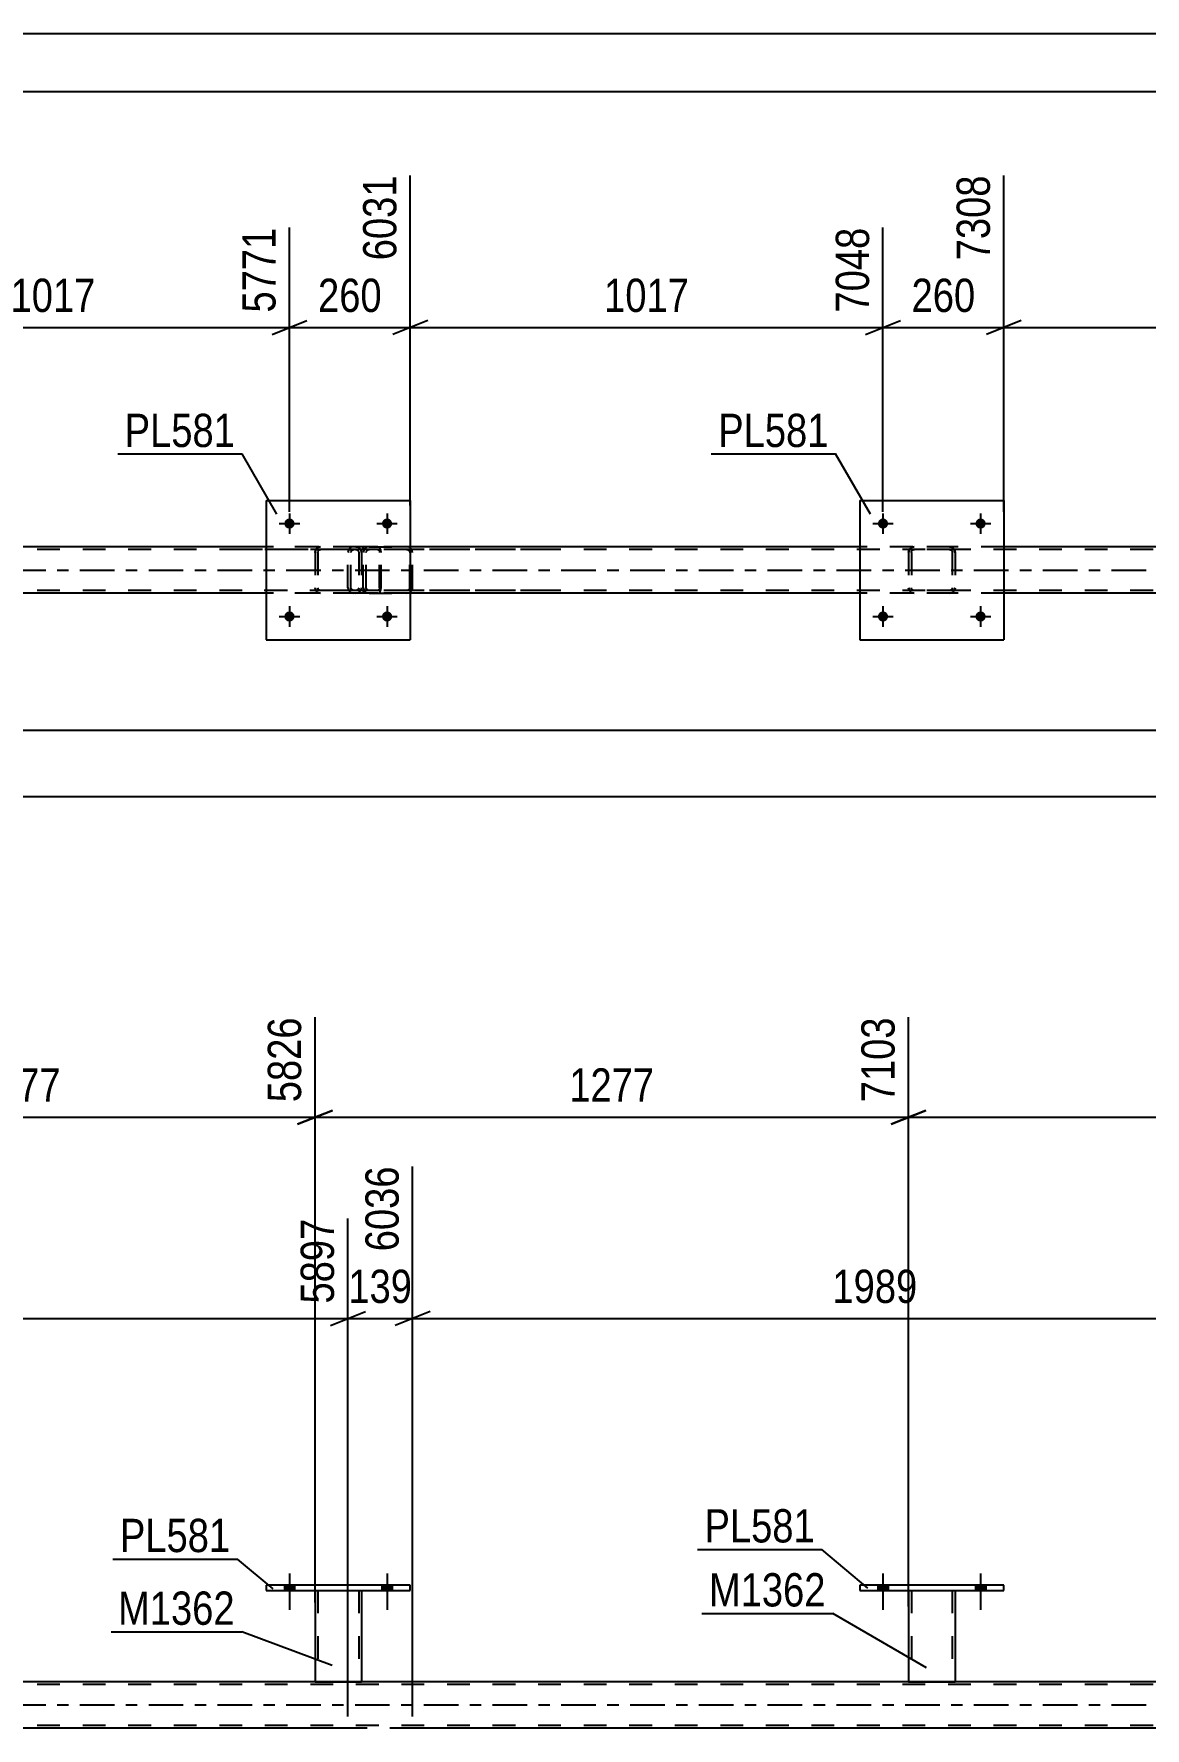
# Model space of a CAD drawing. Header units: millimetres. Extents: x 0 to 841, y 0 to 594.
# Drawn here: x 247.3 to 342.9, y 448.1 to 594 of the extents above; entities that cross this region are included whole.
import ezdxf

# ---------------------------------------------------------------- set-up
doc = ezdxf.new("R2010")
doc.units = ezdxf.units.MM
doc.linetypes.add('DXK_LINE_DOT2', pattern=[3.9198, 1.9599, -1.9599])
doc.linetypes.add('DXK_LINE_DOT3', pattern=[5.9187, 2.979, -0.9799, 0.9799, -0.9799])
doc.styles.add('Arial Narrow', font='ARIALN.TTF', dxfattribs={"height": 0.2})

# ---------------------------------------------------------------- blocks, each defined once
blk = doc.blocks.new('Unknown-275727292-1135 - 18137')
at = {"color": 5, "linetype": 'Continuous'}
for p, q in [((841, 594), (0, 594)), ((836, 589), (5, 589))]:
    blk.add_line(p, q, dxfattribs=at)
blk = doc.blocks.new('Part-275727292-2548 - 2500')
at = {"color": 7, "linetype": 'DXK_LINE_DOT2'}
for p, q in [((322.53, 549.36), (322.57, 549.55)), ((322.57, 549.55), (322.53, 549.36)), ((322.53, 549.36), (322.53, 546.32)), ((322.77, 549.36), (322.79, 549.45)), ((322.77, 549.36), (322.77, 546.32)), ((322.79, 549.45), (322.84, 549.53)), ((322.83, 549.8), (323.01, 549.84)), ((323.01, 549.84), (322.83, 549.8)), ((322.84, 549.53), (322.92, 549.58)), ((322.92, 549.58), (323.01, 549.6)), ((326.05, 549.84), (323.01, 549.84)), ((326.05, 549.6), (323.01, 549.6)), ((326.05, 549.84), (326.23, 549.8)), ((326.23, 549.8), (326.05, 549.84)), ((326.05, 549.6), (326.14, 549.58)), ((326.14, 549.58), (326.22, 549.53)), ((326.22, 549.53), (326.27, 549.45)), ((326.27, 549.45), (326.29, 549.36)), ((326.29, 549.36), (326.29, 546.32)), ((326.49, 549.55), (326.53, 549.36)), ((326.53, 549.36), (326.49, 549.55)), ((326.53, 549.36), (326.53, 546.32)), ((322.57, 546.14), (322.53, 546.32)), ((322.53, 546.32), (322.57, 546.14)), ((322.79, 546.23), (322.77, 546.32)), ((322.84, 546.15), (322.79, 546.23)), ((323.01, 545.84), (322.83, 545.88)), ((322.83, 545.88), (323.01, 545.84)), ((322.92, 546.1), (322.84, 546.15)), ((323.01, 546.08), (322.92, 546.1)), ((326.05, 546.08), (323.01, 546.08)), ((326.05, 545.84), (323.01, 545.84)), ((326.14, 546.1), (326.05, 546.08)), ((326.23, 545.88), (326.05, 545.84)), ((326.05, 545.84), (326.23, 545.88)), ((326.22, 546.15), (326.14, 546.1)), ((326.27, 546.23), (326.22, 546.15)), ((326.29, 546.32), (326.27, 546.23)), ((326.53, 546.32), (326.49, 546.14)), ((326.49, 546.14), (326.53, 546.32))]:
    blk.add_line(p, q, dxfattribs=at)
at = {"color": 7, "linetype": 'DXK_LINE_DOT3'}
blk.add_line((324.53, 547.84), (324.53, 547.84), dxfattribs=at)
at = {"color": 7, "linetype": 'DXK_LINE_DOT2'}
for centre, start, end in [((323.01, 549.36), 112.5, 157.5), ((323.01, 549.36), 112.5, 157.5), ((326.05, 549.36), 22.5, 67.5), ((326.05, 549.36), 22.5, 67.5), ((323.01, 546.32), 202.5, 247.5), ((323.01, 546.32), 202.5, 247.5), ((326.05, 546.32), 292.5, 337.5), ((326.05, 546.32), 292.5, 337.5)]:
    blk.add_arc(centre, 0.48, start, end, dxfattribs=at)
blk = doc.blocks.new('Bolt-275727292-2518 - 2500')
at = {"linetype": 'Continuous'}
for points in [[(320.77, 551.84, -1), (319.89, 551.84, -1)], [(329.17, 551.84, -1), (328.29, 551.84, -1)]]:
    blk.add_hatch(color=1, dxfattribs=at).paths.add_polyline_path(points)
at = {"color": 1, "linetype": 'Continuous'}
for p, q in [((319.45, 551.84), (321.21, 551.84)), ((320.33, 552.72), (320.33, 550.96)), ((327.85, 551.84), (329.61, 551.84)), ((328.73, 552.72), (328.73, 550.96))]:
    blk.add_line(p, q, dxfattribs=at)
blk = doc.blocks.new('Bolt-275727292-2519 - 2500')
at = {"linetype": 'Continuous'}
for points in [[(320.77, 543.84, -1), (319.89, 543.84, -1)], [(329.17, 543.84, -1), (328.29, 543.84, -1)]]:
    blk.add_hatch(color=1, dxfattribs=at).paths.add_polyline_path(points)
at = {"color": 1, "linetype": 'Continuous'}
for p, q in [((320.33, 544.72), (320.33, 542.96)), ((328.73, 544.72), (328.73, 542.96)), ((319.45, 543.84), (321.21, 543.84)), ((327.85, 543.84), (329.61, 543.84))]:
    blk.add_line(p, q, dxfattribs=at)
blk = doc.blocks.new('Bolt-275727292-2520 - 2500')
at = {"linetype": 'Continuous'}
for points in [[(269.69, 551.84, -1), (268.81, 551.84, -1)], [(278.09, 551.84, -1), (277.21, 551.84, -1)]]:
    blk.add_hatch(color=1, dxfattribs=at).paths.add_polyline_path(points)
at = {"color": 1, "linetype": 'Continuous'}
for p, q in [((268.37, 551.84), (270.13, 551.84)), ((269.25, 552.72), (269.25, 550.96)), ((276.77, 551.84), (278.53, 551.84)), ((277.65, 552.72), (277.65, 550.96))]:
    blk.add_line(p, q, dxfattribs=at)
blk = doc.blocks.new('Bolt-275727292-2521 - 2500')
at = {"linetype": 'Continuous'}
for points in [[(269.69, 543.84, -1), (268.81, 543.84, -1)], [(278.09, 543.84, -1), (277.21, 543.84, -1)]]:
    blk.add_hatch(color=1, dxfattribs=at).paths.add_polyline_path(points)
at = {"color": 1, "linetype": 'Continuous'}
for p, q in [((269.25, 544.72), (269.25, 542.96)), ((277.65, 544.72), (277.65, 542.96)), ((268.37, 543.84), (270.13, 543.84)), ((276.77, 543.84), (278.53, 543.84))]:
    blk.add_line(p, q, dxfattribs=at)
blk = doc.blocks.new('Part-275727292-2609 - 2500')
at = {"color": 7, "linetype": 'DXK_LINE_DOT2'}
for p, q in [((275.64, 549.55), (275.6, 549.36)), ((275.6, 546.32), (275.6, 549.36)), ((275.85, 549.36), (275.87, 549.45)), ((275.85, 546.32), (275.85, 549.36)), ((275.87, 549.45), (275.93, 549.53)), ((276.11, 549.84), (275.91, 549.8)), ((275.93, 549.53), (276.01, 549.58)), ((276.01, 549.58), (276.11, 549.6)), ((276.11, 549.84), (279.34, 549.84)), ((291.1, 549.84), (276.11, 549.84)), ((291.1, 549.6), (276.11, 549.6)), ((279.54, 549.8), (279.34, 549.84)), ((279.34, 549.6), (279.44, 549.58)), ((279.44, 549.58), (279.52, 549.53)), ((279.52, 549.53), (279.58, 549.45)), ((279.58, 549.45), (279.6, 549.36)), ((279.6, 546.32), (279.6, 549.36)), ((279.82, 549.53), (279.81, 549.55)), ((279.85, 549.36), (279.82, 549.53)), ((279.85, 546.32), (279.85, 549.36)), ((275.6, 546.32), (275.64, 546.14)), ((275.87, 546.23), (275.85, 546.32)), ((275.93, 546.15), (275.87, 546.23)), ((275.91, 545.88), (276.11, 545.84)), ((276.01, 546.1), (275.93, 546.15)), ((276.11, 546.08), (276.01, 546.1)), ((291.1, 546.08), (276.11, 546.08)), ((276.11, 545.84), (279.34, 545.84)), ((291.1, 545.84), (276.11, 545.84)), ((279.44, 546.1), (279.34, 546.08)), ((279.34, 545.84), (279.54, 545.88)), ((279.52, 546.15), (279.44, 546.1)), ((279.58, 546.23), (279.52, 546.15)), ((279.6, 546.32), (279.58, 546.23)), ((279.81, 546.14), (279.83, 546.23)), ((279.83, 546.23), (279.85, 546.32))]:
    blk.add_line(p, q, dxfattribs=at)
for centre, start, end in [((276.09, 549.34), 110.7583, 155.68), ((279.36, 549.34), 24.32, 69.2417), ((276.09, 546.34), 204.32, 249.2417), ((279.36, 546.34), 290.7583, 335.68)]:
    blk.add_arc(centre, 0.496, start, end, dxfattribs=at)
blk = doc.blocks.new('Part-275727292-2677 - 2500')
at = {"color": 7, "linetype": 'DXK_LINE_DOT2'}
for p, q in [((275.6, 549.84), (264.72, 549.84)), ((274.78, 549.6), (264.72, 549.6)), ((274.32, 549.55), (274.28, 549.36)), ((274.28, 546.32), (274.28, 549.36)), ((276.87, 549.6), (274.36, 549.6)), ((274.53, 549.36), (274.55, 549.45)), ((274.53, 546.32), (274.53, 549.36)), ((274.55, 549.45), (274.6, 549.53)), ((274.78, 549.84), (274.59, 549.8)), ((274.6, 549.53), (274.69, 549.58)), ((274.69, 549.58), (274.78, 549.6)), ((276.87, 549.84), (274.78, 549.84)), ((275.6, 549.6), (275.6, 549.84)), ((276.98, 549.8), (276.87, 549.84)), ((276.87, 549.6), (276.92, 549.58)), ((276.92, 549.58), (276.97, 549.53)), ((276.97, 549.53), (277, 549.45)), ((277.06, 549.7), (276.98, 549.8)), ((277, 549.45), (277.01, 549.36)), ((277.01, 546.32), (277.01, 549.36)), ((277.12, 549.55), (277.06, 549.7)), ((277.14, 549.36), (277.12, 549.55)), ((277.14, 546.32), (277.14, 549.36)), ((276.87, 546.08), (264.72, 546.08)), ((275.6, 545.84), (264.72, 545.84)), ((274.28, 546.32), (274.32, 546.14)), ((274.55, 546.23), (274.53, 546.32)), ((274.6, 546.15), (274.55, 546.23)), ((274.59, 545.88), (274.78, 545.84)), ((274.69, 546.1), (274.6, 546.15)), ((274.78, 546.08), (274.69, 546.1)), ((276.87, 545.84), (274.78, 545.84)), ((275.6, 546.08), (275.6, 545.84)), ((276.92, 546.1), (276.87, 546.08)), ((276.87, 545.84), (276.98, 545.88)), ((276.97, 546.15), (276.92, 546.1)), ((277, 546.23), (276.97, 546.15)), ((276.98, 545.88), (277.06, 545.98)), ((277.01, 546.32), (277, 546.23)), ((277.06, 545.98), (277.12, 546.14)), ((277.12, 546.14), (277.14, 546.32))]:
    blk.add_line(p, q, dxfattribs=at)
for centre, start, end in [((274.77, 549.35), 111.1941, 156.1506), ((274.77, 546.34), 203.8494, 248.8059)]:
    blk.add_arc(centre, 0.492, start, end, dxfattribs=at)
blk = doc.blocks.new('Part-275727292-2547 - 2500')
at = {"color": 2, "linetype": 'Continuous'}
for p, q in [((318.33, 553.84), (318.33, 541.84)), ((318.33, 553.84), (330.73, 553.84)), ((330.73, 553.84), (330.73, 541.84)), ((318.33, 541.84), (330.73, 541.84))]:
    blk.add_line(p, q, dxfattribs=at)
blk = doc.blocks.new('Part-275727292-2549 - 2500')
at = {"color": 2, "linetype": 'Continuous'}
for p, q in [((267.25, 553.84), (267.25, 541.84)), ((267.25, 553.84), (279.65, 553.84)), ((279.65, 553.84), (279.65, 541.84)), ((267.25, 541.84), (279.65, 541.84))]:
    blk.add_line(p, q, dxfattribs=at)
blk = doc.blocks.new('Part-275727292-2550 - 2500')
at = {"color": 7, "linetype": 'DXK_LINE_DOT2'}
for p, q in [((271.45, 549.36), (271.49, 549.55)), ((271.49, 549.55), (271.45, 549.36)), ((271.45, 549.36), (271.45, 546.32)), ((271.69, 549.36), (271.71, 549.45)), ((271.69, 549.36), (271.69, 546.32)), ((271.71, 549.45), (271.76, 549.53)), ((271.75, 549.8), (271.93, 549.84)), ((271.93, 549.84), (271.75, 549.8)), ((271.76, 549.53), (271.84, 549.58)), ((271.84, 549.58), (271.93, 549.6)), ((274.97, 549.84), (271.93, 549.84)), ((274.97, 549.6), (271.93, 549.6)), ((274.97, 549.84), (275.15, 549.8)), ((275.15, 549.8), (274.97, 549.84)), ((274.97, 549.6), (275.06, 549.58)), ((275.06, 549.58), (275.14, 549.53)), ((275.14, 549.53), (275.19, 549.45)), ((275.19, 549.45), (275.21, 549.36)), ((275.21, 549.36), (275.21, 546.32)), ((275.41, 549.55), (275.45, 549.36)), ((275.45, 549.36), (275.41, 549.55)), ((275.45, 549.36), (275.45, 546.32)), ((271.49, 546.14), (271.45, 546.32)), ((271.45, 546.32), (271.49, 546.14)), ((271.71, 546.23), (271.69, 546.32)), ((271.76, 546.15), (271.71, 546.23)), ((271.93, 545.84), (271.75, 545.88)), ((271.75, 545.88), (271.93, 545.84)), ((271.84, 546.1), (271.76, 546.15)), ((271.93, 546.08), (271.84, 546.1)), ((274.97, 546.08), (271.93, 546.08)), ((274.97, 545.84), (271.93, 545.84)), ((275.06, 546.1), (274.97, 546.08)), ((275.15, 545.88), (274.97, 545.84)), ((274.97, 545.84), (275.15, 545.88)), ((275.14, 546.15), (275.06, 546.1)), ((275.19, 546.23), (275.14, 546.15)), ((275.21, 546.32), (275.19, 546.23)), ((275.45, 546.32), (275.41, 546.14)), ((275.41, 546.14), (275.45, 546.32))]:
    blk.add_line(p, q, dxfattribs=at)
at = {"color": 7, "linetype": 'DXK_LINE_DOT3'}
blk.add_line((273.45, 547.84), (273.45, 547.84), dxfattribs=at)
at = {"color": 7, "linetype": 'DXK_LINE_DOT2'}
for centre, start, end in [((271.93, 549.36), 112.5, 157.5), ((271.93, 549.36), 112.5, 157.5), ((274.97, 549.36), 22.5, 67.5), ((274.97, 549.36), 22.5, 67.5), ((271.93, 546.32), 202.5, 247.5), ((271.93, 546.32), 202.5, 247.5), ((274.97, 546.32), 292.5, 337.5), ((274.97, 546.32), 292.5, 337.5)]:
    blk.add_arc(centre, 0.48, start, end, dxfattribs=at)
blk = doc.blocks.new('Part-275727292-2637 - 2500')
at = {"color": 7, "linetype": 'DXK_LINE_DOT2'}
for p, q in [((759.07, 549.6), (97.33, 549.6)), ((279.65, 549.84), (267.25, 549.84)), ((330.73, 549.84), (318.33, 549.84)), ((759.07, 546.08), (97.33, 546.08)), ((279.65, 545.84), (267.25, 545.84)), ((330.73, 545.84), (318.33, 545.84))]:
    blk.add_line(p, q, dxfattribs=at)
at = {"color": 2, "linetype": 'Continuous'}
for p, q in [((267.25, 549.84), (228.57, 549.84)), ((318.33, 549.84), (279.65, 549.84)), ((369.41, 549.84), (330.73, 549.84)), ((267.25, 545.84), (228.57, 545.84)), ((318.33, 545.84), (279.65, 545.84)), ((369.41, 545.84), (330.73, 545.84))]:
    blk.add_line(p, q, dxfattribs=at)
at = {"color": 7, "linetype": 'DXK_LINE_DOT3'}
blk.add_line((97.33, 547.84), (759.07, 547.84), dxfattribs=at)
blk = doc.blocks.new('Bolt-275727292-3107 - 2736')
at = {"linetype": 'Continuous'}
for points in [[(268.81, 459.97), (269.69, 459.97), (269.69, 460.45), (268.81, 460.45)], [(277.21, 459.97), (278.09, 459.97), (278.09, 460.45), (277.21, 460.45)]]:
    blk.add_hatch(color=1, dxfattribs=at).paths.add_polyline_path(points)
at = {"color": 1, "linetype": 'Continuous'}
for p, q in [((269.25, 461.45), (269.25, 458.33)), ((277.65, 461.45), (277.65, 458.33)), ((268.81, 460.45), (268.81, 459.97)), ((269.69, 460.45), (269.69, 459.97)), ((277.21, 460.45), (277.21, 459.97)), ((278.09, 460.45), (278.09, 459.97))]:
    blk.add_line(p, q, dxfattribs=at)
blk = doc.blocks.new('Part-275727292-2844 - 2736')
at = {"color": 2, "linetype": 'Continuous'}
for p, q in [((753.15, 452.13), (97.33, 452.13)), ((274.28, 448.13), (194.72, 448.13)), ((359.41, 448.13), (279.85, 448.13))]:
    blk.add_line(p, q, dxfattribs=at)
at = {"color": 7, "linetype": 'DXK_LINE_DOT2'}
for p, q in [((759.07, 451.89), (97.33, 451.89)), ((759.07, 448.37), (97.33, 448.37)), ((279.85, 448.13), (274.28, 448.13))]:
    blk.add_line(p, q, dxfattribs=at)
at = {"color": 7, "linetype": 'DXK_LINE_DOT3'}
blk.add_line((97.33, 450.13), (759.07, 450.13), dxfattribs=at)
blk = doc.blocks.new('Part-275727292-3023 - 2736')
at = {"color": 2, "linetype": 'Continuous'}
for p, q in [((318.33, 460.45), (318.33, 459.97)), ((330.73, 460.45), (318.33, 460.45)), ((318.33, 459.97), (330.73, 459.97)), ((330.73, 459.97), (330.73, 460.45))]:
    blk.add_line(p, q, dxfattribs=at)
blk = doc.blocks.new('Part-275727292-3026 - 2736')
at = {"color": 7, "linetype": 'DXK_LINE_DOT2'}
for p, q in [((322.53, 459.98), (326.53, 459.98)), ((322.53, 459.97), (322.53, 459.98)), ((322.53, 459.98), (322.53, 459.97)), ((322.77, 459.98), (322.77, 452.13)), ((326.29, 459.98), (326.29, 452.13)), ((326.53, 459.98), (326.53, 459.97)), ((326.53, 459.97), (326.53, 459.98)), ((326.27, 452.13), (326.23, 452.13)), ((326.23, 452.13), (326.27, 452.13)), ((326.29, 452.13), (326.27, 452.13)), ((326.27, 452.13), (326.29, 452.13))]:
    blk.add_line(p, q, dxfattribs=at)
at = {"color": 2, "linetype": 'Continuous'}
for p, q in [((322.53, 459.97), (322.53, 452.13)), ((326.53, 459.97), (326.53, 452.13)), ((322.53, 452.13), (326.53, 452.13))]:
    blk.add_line(p, q, dxfattribs=at)
blk = doc.blocks.new('Part-275727292-3029 - 2736')
at = {"color": 2, "linetype": 'Continuous'}
for p, q in [((267.25, 460.45), (267.25, 459.97)), ((279.65, 460.45), (267.25, 460.45)), ((267.25, 459.97), (279.65, 459.97)), ((279.65, 459.97), (279.65, 460.45))]:
    blk.add_line(p, q, dxfattribs=at)
blk = doc.blocks.new('Part-275727292-3032 - 2736')
at = {"color": 7, "linetype": 'DXK_LINE_DOT2'}
for p, q in [((271.45, 459.98), (275.45, 459.98)), ((271.45, 459.97), (271.45, 459.98)), ((271.45, 459.98), (271.45, 459.97)), ((271.69, 459.98), (271.69, 452.13)), ((275.21, 459.98), (275.21, 452.13)), ((275.45, 459.98), (275.45, 459.97)), ((275.45, 459.97), (275.45, 459.98)), ((275.15, 452.13), (275.19, 452.13)), ((275.15, 452.13), (275.19, 452.13)), ((275.19, 452.13), (275.21, 452.13)), ((275.19, 452.13), (275.21, 452.13))]:
    blk.add_line(p, q, dxfattribs=at)
at = {"color": 2, "linetype": 'Continuous'}
for p, q in [((271.45, 459.97), (271.45, 452.13)), ((275.45, 459.97), (275.45, 452.13)), ((271.45, 452.13), (275.45, 452.13))]:
    blk.add_line(p, q, dxfattribs=at)
blk = doc.blocks.new('Bolt-275727292-3079 - 2736')
at = {"linetype": 'Continuous'}
for points in [[(319.89, 459.97), (320.77, 459.97), (320.77, 460.45), (319.89, 460.45)], [(328.29, 459.97), (329.17, 459.97), (329.17, 460.45), (328.29, 460.45)]]:
    blk.add_hatch(color=1, dxfattribs=at).paths.add_polyline_path(points)
at = {"color": 1, "linetype": 'Continuous'}
for p, q in [((320.33, 461.45), (320.33, 458.33)), ((328.73, 461.45), (328.73, 458.33)), ((319.89, 460.45), (319.89, 459.97)), ((320.77, 460.45), (320.77, 459.97)), ((328.29, 460.45), (328.29, 459.97)), ((329.17, 460.45), (329.17, 459.97))]:
    blk.add_line(p, q, dxfattribs=at)
blk = doc.blocks.new('Bolt-275727292-3080 - 2736')
at = {"linetype": 'Continuous'}
for points in [[(319.89, 459.97), (320.77, 459.97), (320.77, 460.45), (319.89, 460.45)], [(328.29, 459.97), (329.17, 459.97), (329.17, 460.45), (328.29, 460.45)]]:
    blk.add_hatch(color=1, dxfattribs=at).paths.add_polyline_path(points)
at = {"color": 1, "linetype": 'Continuous'}
for p, q in [((320.33, 461.45), (320.33, 458.33)), ((328.73, 461.45), (328.73, 458.33)), ((319.89, 460.45), (319.89, 459.97)), ((320.77, 460.45), (320.77, 459.97)), ((328.29, 460.45), (328.29, 459.97)), ((329.17, 460.45), (329.17, 459.97))]:
    blk.add_line(p, q, dxfattribs=at)
blk = doc.blocks.new('Bolt-275727292-3106 - 2736')
at = {"linetype": 'Continuous'}
for points in [[(268.81, 459.97), (269.69, 459.97), (269.69, 460.45), (268.81, 460.45)], [(277.21, 459.97), (278.09, 459.97), (278.09, 460.45), (277.21, 460.45)]]:
    blk.add_hatch(color=1, dxfattribs=at).paths.add_polyline_path(points)
at = {"color": 1, "linetype": 'Continuous'}
for p, q in [((269.25, 461.45), (269.25, 458.33)), ((277.65, 461.45), (277.65, 458.33)), ((268.81, 460.45), (268.81, 459.97)), ((269.69, 460.45), (269.69, 459.97)), ((277.21, 460.45), (277.21, 459.97)), ((278.09, 460.45), (278.09, 459.97))]:
    blk.add_line(p, q, dxfattribs=at)
blk = doc.blocks.new('StraightDimension-275727292-5771 - 2500')
at = {"color": 7, "linetype": 'Continuous'}
blk.add_line((60.21, 534.06), (759.07, 534.06), dxfattribs=at)
blk = doc.blocks.new('StraightDimension-275727292-14552 - 2500')
at = {"color": 7, "linetype": 'Continuous'}
for p, q in [((228.57, 552.84), (228.57, 581.82)), ((269.25, 552.84), (269.25, 577.32)), ((230.07, 569.31), (227.07, 568.11)), ((267.75, 568.11), (270.75, 569.31)), ((228.57, 568.71), (269.25, 568.71))]:
    blk.add_line(p, q, dxfattribs=at)
at = {"color": 0}
blk.add_wipeout([(253.17, 569.46), (253.17, 573.66), (244.65, 573.66), (244.65, 569.46)], dxfattribs=at)
at = {"color": 3, "style": 'Arial Narrow'}
blk.add_text('1017', height=2.863, dxfattribs=at).set_placement((245.25, 570.06))
at = {"color": 0, "linetype": 'Continuous'}
blk.add_wipeout([(268.65, 577.92), (264.45, 577.92), (264.45, 569.41), (268.65, 569.41)], dxfattribs=at)
at = {"color": 3, "linetype": 'Continuous', "style": 'Arial Narrow'}
blk.add_text('5771', height=2.863, rotation=90.0002, dxfattribs=at).set_placement((268.05, 570.01))
blk = doc.blocks.new('StraightDimension-275727292-14548 - 2500')
at = {"color": 7, "linetype": 'Continuous'}
for p, q in [((330.73, 552.84), (330.73, 581.82)), ((371.41, 552.84), (371.41, 577.32)), ((332.23, 569.31), (329.23, 568.11)), ((369.91, 568.11), (372.91, 569.31)), ((330.73, 568.71), (371.41, 568.71))]:
    blk.add_line(p, q, dxfattribs=at)
at = {"color": 0}
blk.add_wipeout([(355.33, 569.46), (355.33, 573.66), (346.81, 573.66), (346.81, 569.46)], dxfattribs=at)
at = {"color": 3, "style": 'Arial Narrow'}
blk.add_text('1017', height=2.863, dxfattribs=at).set_placement((347.41, 570.06))
at = {"color": 0, "linetype": 'Continuous'}
blk.add_wipeout([(370.81, 577.92), (366.61, 577.92), (366.61, 569.41), (370.81, 569.41)], dxfattribs=at)
at = {"color": 3, "linetype": 'Continuous', "style": 'Arial Narrow'}
blk.add_text('8325', height=2.863, rotation=90.0002, dxfattribs=at).set_placement((370.21, 570.01))
blk = doc.blocks.new('StraightDimension-275727292-9578 - 2500')
at = {"color": 7, "linetype": 'Continuous'}
blk.add_line((59.57, 528.34), (759.71, 528.34), dxfattribs=at)
blk = doc.blocks.new('StraightDimension-275727292-14549 - 2500')
at = {"color": 7, "linetype": 'Continuous'}
for p, q in [((330.73, 552.84), (330.73, 581.82)), ((320.33, 552.84), (320.33, 577.32)), ((318.83, 568.11), (321.83, 569.31)), ((332.23, 569.31), (329.23, 568.11)), ((320.33, 568.71), (330.73, 568.71))]:
    blk.add_line(p, q, dxfattribs=at)
at = {"color": 0}
blk.add_wipeout([(328.87, 569.46), (328.87, 573.66), (322.19, 573.66), (322.19, 569.46)], dxfattribs=at)
at = {"color": 3, "style": 'Arial Narrow'}
blk.add_text('260', height=2.863, dxfattribs=at).set_placement((322.79, 570.06))
at = {"color": 0, "linetype": 'Continuous'}
blk.add_wipeout([(330.13, 582.42), (325.93, 582.42), (325.93, 573.91), (330.13, 573.91)], dxfattribs=at)
at = {"color": 3, "linetype": 'Continuous', "style": 'Arial Narrow'}
blk.add_text('7308', height=2.863, rotation=90.0002, dxfattribs=at).set_placement((329.53, 574.51))
blk = doc.blocks.new('StraightDimension-275727292-14550 - 2500')
at = {"color": 7, "linetype": 'Continuous'}
for p, q in [((279.65, 553.41), (279.65, 581.82)), ((320.33, 552.84), (320.33, 577.32)), ((281.15, 569.31), (278.15, 568.11)), ((318.83, 568.11), (321.83, 569.31)), ((279.65, 568.71), (320.33, 568.71))]:
    blk.add_line(p, q, dxfattribs=at)
at = {"color": 0}
blk.add_wipeout([(304.25, 569.46), (304.25, 573.66), (295.73, 573.66), (295.73, 569.46)], dxfattribs=at)
at = {"color": 3, "style": 'Arial Narrow'}
blk.add_text('1017', height=2.863, dxfattribs=at).set_placement((296.33, 570.06))
at = {"color": 0, "linetype": 'Continuous'}
blk.add_wipeout([(319.73, 577.92), (315.53, 577.92), (315.53, 569.41), (319.73, 569.41)], dxfattribs=at)
at = {"color": 3, "linetype": 'Continuous', "style": 'Arial Narrow'}
blk.add_text('7048', height=2.863, rotation=90.0002, dxfattribs=at).set_placement((319.13, 570.01))
blk = doc.blocks.new('StraightDimension-275727292-14551 - 2500')
at = {"color": 7, "linetype": 'Continuous'}
for p, q in [((279.65, 553.41), (279.65, 581.82)), ((269.25, 552.84), (269.25, 577.32)), ((267.75, 568.11), (270.75, 569.31)), ((281.15, 569.31), (278.15, 568.11)), ((269.25, 568.71), (279.65, 568.71))]:
    blk.add_line(p, q, dxfattribs=at)
at = {"color": 0}
blk.add_wipeout([(277.79, 569.46), (277.79, 573.66), (271.11, 573.66), (271.11, 569.46)], dxfattribs=at)
at = {"color": 3, "style": 'Arial Narrow'}
blk.add_text('260', height=2.863, dxfattribs=at).set_placement((271.71, 570.06))
at = {"color": 0, "linetype": 'Continuous'}
blk.add_wipeout([(279.05, 582.42), (274.85, 582.42), (274.85, 573.91), (279.05, 573.91)], dxfattribs=at)
at = {"color": 3, "linetype": 'Continuous', "style": 'Arial Narrow'}
blk.add_text('6031', height=2.863, rotation=90.0002, dxfattribs=at).set_placement((278.45, 574.51))
blk = doc.blocks.new('StraightDimension-275727292-16740 - 2736')
at = {"color": 7, "linetype": 'Continuous'}
for p, q in [((271.45, 458.95), (271.45, 509.33)), ((322.53, 458.61), (322.53, 509.33)), ((272.95, 501.32), (269.95, 500.12)), ((271.45, 500.72), (322.53, 500.72)), ((321.03, 500.12), (324.03, 501.32))]:
    blk.add_line(p, q, dxfattribs=at)
at = {"color": 0}
blk.add_wipeout([(301.25, 501.47), (301.25, 505.67), (292.73, 505.67), (292.73, 501.47)], dxfattribs=at)
at = {"color": 3, "style": 'Arial Narrow'}
blk.add_text('1277', height=2.863, dxfattribs=at).set_placement((293.33, 502.07))
at = {"color": 0, "linetype": 'Continuous'}
blk.add_wipeout([(321.93, 509.93), (317.73, 509.93), (317.73, 501.42), (321.93, 501.42)], dxfattribs=at)
at = {"color": 3, "linetype": 'Continuous', "style": 'Arial Narrow'}
blk.add_text('7103', height=2.863, rotation=90.0002, dxfattribs=at).set_placement((321.33, 502.02))
blk = doc.blocks.new('StraightDimension-275727292-8526 - 2736')
at = {"color": 7, "linetype": 'Continuous'}
for p, q in [((279.85, 449.13), (279.85, 496.5)), ((274.28, 449.13), (274.28, 492)), ((272.78, 482.79), (275.78, 483.99)), ((274.28, 483.39), (279.85, 483.39)), ((281.35, 483.99), (278.35, 482.79))]:
    blk.add_line(p, q, dxfattribs=at)
at = {"color": 0}
blk.add_wipeout([(280.41, 484.14), (280.41, 488.34), (273.72, 488.34), (273.72, 484.14)], dxfattribs=at)
at = {"color": 3, "style": 'Arial Narrow'}
blk.add_text('139', height=2.863, dxfattribs=at).set_placement((274.32, 484.74))
at = {"color": 0, "linetype": 'Continuous'}
blk.add_wipeout([(279.25, 497.1), (275.05, 497.1), (275.05, 488.59), (279.25, 488.59)], dxfattribs=at)
at = {"color": 3, "linetype": 'Continuous', "style": 'Arial Narrow'}
blk.add_text('6036', height=2.863, rotation=90.0002, dxfattribs=at).set_placement((278.65, 489.19))
blk = doc.blocks.new('StraightDimension-275727292-8525 - 2736')
at = {"color": 7, "linetype": 'Continuous'}
for p, q in [((279.85, 449.13), (279.85, 496.5)), ((359.41, 449.13), (359.41, 492)), ((281.35, 483.99), (278.35, 482.79)), ((279.85, 483.39), (359.41, 483.39)), ((357.91, 482.79), (360.91, 483.99))]:
    blk.add_line(p, q, dxfattribs=at)
at = {"color": 0}
blk.add_wipeout([(323.89, 484.14), (323.89, 488.34), (315.38, 488.34), (315.38, 484.14)], dxfattribs=at)
at = {"color": 3, "style": 'Arial Narrow'}
blk.add_text('1989', height=2.863, dxfattribs=at).set_placement((315.98, 484.74))
at = {"color": 0, "linetype": 'Continuous'}
blk.add_wipeout([(358.81, 492.6), (354.61, 492.6), (354.61, 484.09), (358.81, 484.09)], dxfattribs=at)
at = {"color": 3, "linetype": 'Continuous', "style": 'Arial Narrow'}
blk.add_text('8025', height=2.863, rotation=90.0002, dxfattribs=at).set_placement((358.21, 484.69))
blk = doc.blocks.new('StraightDimension-275727292-8527 - 2736')
at = {"color": 7, "linetype": 'Continuous'}
for p, q in [((194.72, 449.13), (194.72, 496.5)), ((274.28, 449.13), (274.28, 492)), ((196.22, 483.99), (193.22, 482.79)), ((194.72, 483.39), (274.28, 483.39)), ((272.78, 482.79), (275.78, 483.99))]:
    blk.add_line(p, q, dxfattribs=at)
at = {"color": 0}
blk.add_wipeout([(238.75, 484.14), (238.75, 488.34), (230.24, 488.34), (230.24, 484.14)], dxfattribs=at)
at = {"color": 3, "style": 'Arial Narrow'}
blk.add_text('1989', height=2.863, dxfattribs=at).set_placement((230.84, 484.74))
at = {"color": 0, "linetype": 'Continuous'}
blk.add_wipeout([(273.68, 492.6), (269.48, 492.6), (269.48, 484.09), (273.68, 484.09)], dxfattribs=at)
at = {"color": 3, "linetype": 'Continuous', "style": 'Arial Narrow'}
blk.add_text('5897', height=2.863, rotation=90.0002, dxfattribs=at).set_placement((273.08, 484.69))
blk = doc.blocks.new('StraightDimension-275727292-16739 - 2736')
at = {"color": 7, "linetype": 'Continuous'}
for p, q in [((322.53, 458.61), (322.53, 509.33)), ((373.61, 458.61), (373.61, 509.33)), ((324.03, 501.32), (321.03, 500.12)), ((322.53, 500.72), (373.61, 500.72)), ((372.11, 500.12), (375.11, 501.32))]:
    blk.add_line(p, q, dxfattribs=at)
at = {"color": 0}
blk.add_wipeout([(352.33, 501.47), (352.33, 505.67), (343.81, 505.67), (343.81, 501.47)], dxfattribs=at)
at = {"color": 3, "style": 'Arial Narrow'}
blk.add_text('1277', height=2.863, dxfattribs=at).set_placement((344.41, 502.07))
at = {"color": 0, "linetype": 'Continuous'}
blk.add_wipeout([(373.01, 509.93), (368.81, 509.93), (368.81, 501.42), (373.01, 501.42)], dxfattribs=at)
at = {"color": 3, "linetype": 'Continuous', "style": 'Arial Narrow'}
blk.add_text('8380', height=2.863, rotation=90.0002, dxfattribs=at).set_placement((372.41, 502.02))
blk = doc.blocks.new('StraightDimension-275727292-16741 - 2736')
at = {"color": 7, "linetype": 'Continuous'}
for p, q in [((220.37, 458.95), (220.37, 509.33)), ((271.45, 458.95), (271.45, 509.33)), ((221.87, 501.32), (218.87, 500.12)), ((220.37, 500.72), (271.45, 500.72)), ((269.95, 500.12), (272.95, 501.32))]:
    blk.add_line(p, q, dxfattribs=at)
at = {"color": 0}
blk.add_wipeout([(250.17, 501.47), (250.17, 505.67), (241.65, 505.67), (241.65, 501.47)], dxfattribs=at)
at = {"color": 3, "style": 'Arial Narrow'}
blk.add_text('1277', height=2.863, dxfattribs=at).set_placement((242.25, 502.07))
at = {"color": 0, "linetype": 'Continuous'}
blk.add_wipeout([(270.85, 509.93), (266.65, 509.93), (266.65, 501.42), (270.85, 501.42)], dxfattribs=at)
at = {"color": 3, "linetype": 'Continuous', "style": 'Arial Narrow'}
blk.add_text('5826', height=2.863, rotation=90.0002, dxfattribs=at).set_placement((270.25, 502.02))
blk = doc.blocks.new('Mark-275727292-9688 - 2500')
at = {"color": 0}
blk.add_wipeout([(315.65, 558.43), (315.65, 561.43), (306.15, 561.43), (306.15, 558.43)], dxfattribs=at)
blk.add_wipeout([(315.65, 558.43), (315.65, 561.43), (306.15, 561.43), (306.15, 558.43)], dxfattribs=at)
at = {"color": 30, "linetype": 'Continuous'}
for p in [(305.55, 557.83), (319.25, 552.64)]:
    blk.add_line(p, (316.25, 557.83), dxfattribs=at)
at = {"color": 3, "style": 'Arial Narrow'}
blk.add_text('PL581', height=2.863, dxfattribs=at).set_placement((306.15, 558.43))
blk = doc.blocks.new('Mark-275727292-9691 - 2500')
at = {"color": 0}
blk.add_wipeout([(264.57, 558.43), (264.57, 561.43), (255.07, 561.43), (255.07, 558.43)], dxfattribs=at)
blk.add_wipeout([(264.57, 558.43), (264.57, 561.43), (255.07, 561.43), (255.07, 558.43)], dxfattribs=at)
at = {"color": 30, "linetype": 'Continuous'}
for p in [(254.47, 557.83), (268.17, 552.64)]:
    blk.add_line(p, (265.17, 557.83), dxfattribs=at)
at = {"color": 3, "style": 'Arial Narrow'}
blk.add_text('PL581', height=2.863, dxfattribs=at).set_placement((255.07, 558.43))
blk = doc.blocks.new('Mark-275727292-15219 - 2736')
at = {"color": 0}
blk.add_wipeout([(264.17, 463.29), (264.17, 466.29), (254.66, 466.29), (254.66, 463.29)], dxfattribs=at)
blk.add_wipeout([(264.17, 463.29), (264.17, 466.29), (254.66, 466.29), (254.66, 463.29)], dxfattribs=at)
at = {"color": 30, "linetype": 'Continuous'}
for p in [(254.06, 462.69), (267.84, 460.13)]:
    blk.add_line(p, (264.77, 462.69), dxfattribs=at)
at = {"color": 3, "style": 'Arial Narrow'}
blk.add_text('PL581', height=2.863, dxfattribs=at).set_placement((254.66, 463.29))
blk = doc.blocks.new('Mark-275727292-15213 - 2736')
at = {"color": 0}
blk.add_wipeout([(314.47, 464.12), (314.47, 467.12), (304.97, 467.12), (304.97, 464.12)], dxfattribs=at)
blk.add_wipeout([(314.47, 464.12), (314.47, 467.12), (304.97, 467.12), (304.97, 464.12)], dxfattribs=at)
at = {"color": 30, "linetype": 'Continuous'}
for p in [(304.37, 463.52), (319.03, 460.17)]:
    blk.add_line(p, (315.07, 463.52), dxfattribs=at)
at = {"color": 3, "style": 'Arial Narrow'}
blk.add_text('PL581', height=2.863, dxfattribs=at).set_placement((304.97, 464.12))
blk = doc.blocks.new('Mark-275727292-15216 - 2736')
at = {"color": 0}
blk.add_wipeout([(315.4, 458.61), (315.4, 461.61), (305.35, 461.61), (305.35, 458.61)], dxfattribs=at)
blk.add_wipeout([(315.4, 458.61), (315.4, 461.61), (305.35, 461.61), (305.35, 458.61)], dxfattribs=at)
at = {"color": 30, "linetype": 'Continuous'}
for p in [(304.75, 458.01), (324.06, 453.33)]:
    blk.add_line(p, (316, 458.01), dxfattribs=at)
at = {"color": 3, "style": 'Arial Narrow'}
blk.add_text('M1362', height=2.863, dxfattribs=at).set_placement((305.35, 458.61))
blk = doc.blocks.new('Mark-275727292-15222 - 2736')
at = {"color": 0}
blk.add_wipeout([(264.56, 457.03), (264.56, 460.03), (254.5, 460.03), (254.5, 457.03)], dxfattribs=at)
blk.add_wipeout([(264.56, 457.03), (264.56, 460.03), (254.5, 460.03), (254.5, 457.03)], dxfattribs=at)
at = {"color": 30, "linetype": 'Continuous'}
for p in [(253.9, 456.43), (272.92, 453.52)]:
    blk.add_line(p, (265.16, 456.43), dxfattribs=at)
at = {"color": 3, "style": 'Arial Narrow'}
blk.add_text('M1362', height=2.863, dxfattribs=at).set_placement((254.5, 457.03))

msp = doc.modelspace()

# ---------------------------------------------------------------- block references
for name in ['Unknown-275727292-1135 - 18137', 'Part-275727292-2549 - 2500', 'Part-275727292-2547 - 2500', 'Part-275727292-2637 - 2500', 'Bolt-275727292-2520 - 2500', 'Bolt-275727292-2518 - 2500', 'Part-275727292-2677 - 2500', 'Part-275727292-2550 - 2500', 'Part-275727292-2609 - 2500', 'Part-275727292-2548 - 2500', 'Bolt-275727292-2521 - 2500', 'Bolt-275727292-2519 - 2500', 'Bolt-275727292-3107 - 2736', 'Bolt-275727292-3106 - 2736', 'Bolt-275727292-3079 - 2736', 'Bolt-275727292-3080 - 2736', 'Part-275727292-3029 - 2736', 'Part-275727292-3032 - 2736', 'Part-275727292-3023 - 2736', 'Part-275727292-3026 - 2736', 'Part-275727292-2844 - 2736']:
    msp.add_blockref(name, (0, 0))

# ---------------------------------------------------------------- next in the draw order: block references
for name in ['StraightDimension-275727292-14552 - 2500', 'StraightDimension-275727292-14548 - 2500', 'StraightDimension-275727292-5771 - 2500', 'StraightDimension-275727292-16740 - 2736']:
    msp.add_blockref(name, (0, 0))

# ---------------------------------------------------------------- next in the draw order: block references
for name in ['StraightDimension-275727292-14549 - 2500', 'StraightDimension-275727292-9578 - 2500', 'StraightDimension-275727292-8526 - 2736']:
    msp.add_blockref(name, (0, 0))

# ---------------------------------------------------------------- next in the draw order: block references
for name in ['StraightDimension-275727292-14550 - 2500', 'StraightDimension-275727292-8527 - 2736', 'StraightDimension-275727292-8525 - 2736']:
    msp.add_blockref(name, (0, 0))

# ---------------------------------------------------------------- next in the draw order: block references
for name in ['StraightDimension-275727292-14551 - 2500', 'Mark-275727292-9688 - 2500', 'StraightDimension-275727292-16741 - 2736', 'StraightDimension-275727292-16739 - 2736', 'Mark-275727292-15213 - 2736']:
    msp.add_blockref(name, (0, 0))

# ---------------------------------------------------------------- next in the draw order: block references
for name in ['Mark-275727292-9691 - 2500', 'Mark-275727292-15219 - 2736', 'Mark-275727292-15216 - 2736']:
    msp.add_blockref(name, (0, 0))

# ---------------------------------------------------------------- next in the draw order: block references
msp.add_blockref('Mark-275727292-15222 - 2736', (0, 0))

doc.saveas('drawing.dxf')
